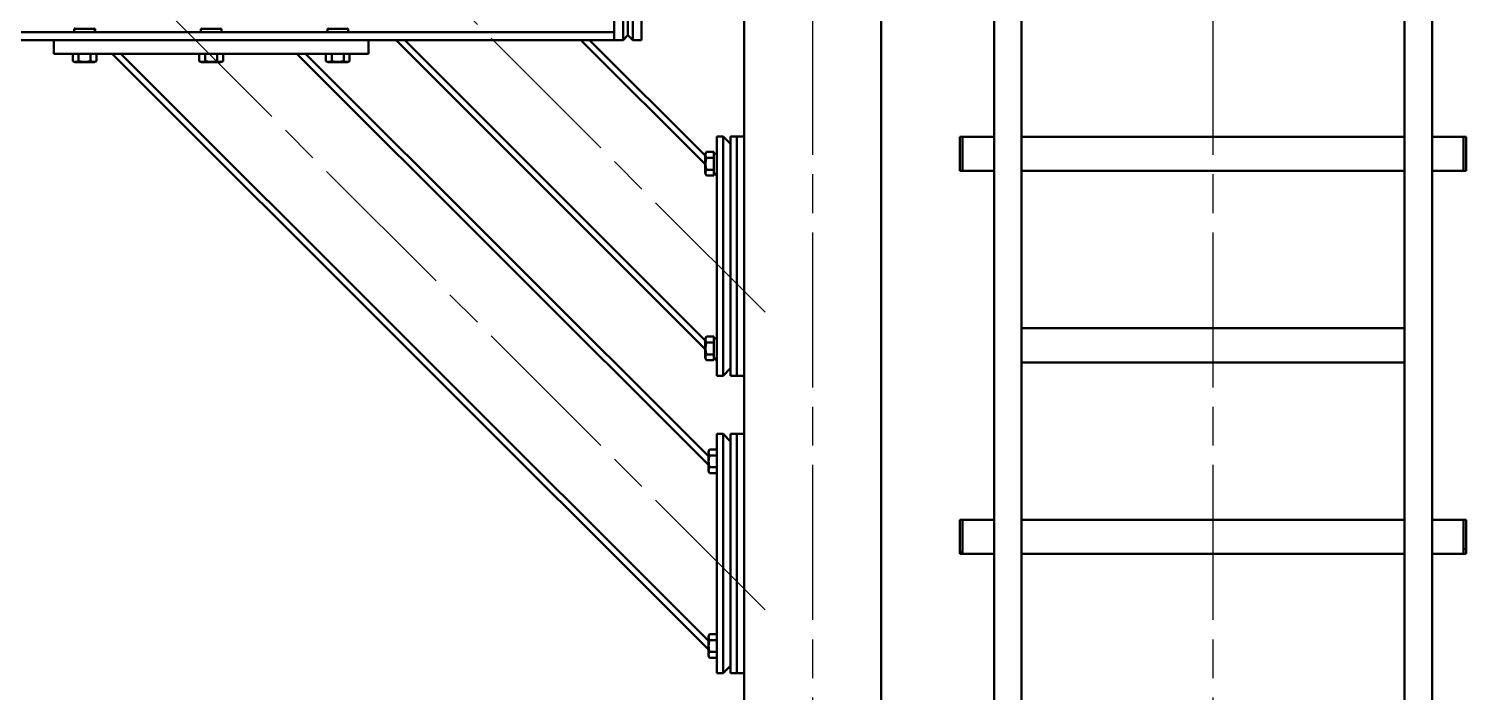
# Model space of a CAD drawing. Header units: millimetres. Extents: x 0 to 25230, y 0 to 17820.
# Drawn here: x 14417 to 15992, y 5060 to 5788 of the extents above; entities that cross this region are included whole.
import ezdxf

# ---------------------------------------------------------------- set-up
doc = ezdxf.new("R2010")
doc.units = ezdxf.units.MM
doc.header["$LTSCALE"] = 30
doc.linetypes.add('CHAIN', pattern=[0.7087, 0.4724, -0.0591, 0.1181, -0.0591])
for name, color, linetype, lineweight in [('Видимый контур (ГОСТ)', 7, 'Continuous', 50), ('Осевая линия (ГОСТ)', 7, 'Continuous', 25), ('Штриховка (ГОСТ)', 7, 'Continuous', 18)]:
    doc.layers.add(name, color=color, linetype=linetype, lineweight=lineweight)
pattern_1 = [(135.0002, (0, 0), (-67.3517, -67.35217), [])]
pattern_2 = [(60, (0, 0), (-82.4889, 47.62503), [])]

msp = doc.modelspace()

# ---------------------------------------------------------------- hatches: boundary and pattern name
at = {"layer": 'Штриховка (ГОСТ)'}
h = msp.add_hatch(dxfattribs=at)
h.set_pattern_fill('ANSI31', color=256, scale=762, angle=90.0002105, style=0)
h.set_pattern_definition(pattern_1)
h.paths.add_polyline_path([(15437.0538, 5631.9434), (15440.0538, 5631.9434), (15440.0538, 5669.4434), (15437.0538, 5669.4434)])
h = msp.add_hatch(dxfattribs=at)
h.set_pattern_fill('ANSI31', color=256, scale=762, angle=90.0002105, style=0)
h.set_pattern_definition(pattern_1)
h.paths.add_polyline_path([(15989.0538, 5669.4434), (15989.0538, 5631.9434), (15992.0538, 5631.9434), (15992.0538, 5669.4434)])
h = msp.add_hatch(dxfattribs=at)
h.set_pattern_fill('ANSI31', color=256, scale=762, angle=14.9999778, style=0)
h.set_pattern_definition(pattern_2)
h.paths.add_polyline_path([(15437.0538, 5211.9434), (15440.0538, 5211.9434), (15440.0538, 5249.4434), (15437.0538, 5249.4434)])
h = msp.add_hatch(dxfattribs=at)
h.set_pattern_fill('ANSI31', color=256, scale=762, angle=14.9999778, style=0)
h.set_pattern_definition(pattern_2)
h.paths.add_polyline_path([(15989.0538, 5249.4434), (15989.0538, 5211.9434), (15992.0538, 5211.9434), (15992.0538, 5249.4434)])

# ---------------------------------------------------------------- linework, layer by layer
at = {"layer": 'Видимый контур (ГОСТ)'}
for p, q in [((15504.5542, 3174.5684), (15504.5542, 6365.1473)), ((15924.5542, 3174.5684), (15924.5542, 6365.1473)), ((15474.5542, 3174.5684), (15474.5542, 6358.9895)), ((15954.5542, 3174.5684), (15954.5542, 6358.9896)), ((15200.8042, 3174.5684), (15200.8042, 6086.8184)), ((15350.8042, 3174.5684), (15350.8042, 6086.8184)), ((15058.3042, 5775.5684), (15058.3042, 5966.8184)), ((15068.0542, 5966.8184), (15068.0542, 5775.5684)), ((15073.3042, 5961.5684), (15073.3042, 5780.8184)), ((15073.3042, 5780.8184), (15073.3042, 5961.5684)), ((15078.5542, 5775.5684), (15078.5542, 5966.8184)), ((15088.3042, 5966.8184), (15088.3042, 5775.5684)), ((15058.3042, 5784.1934), (10168.3042, 5784.1934)), ((14466.3667, 5787.9434), (14489.0444, 5787.9434)), ((14466.3667, 5784.1934), (14466.3667, 5787.9434)), ((14467.6792, 5787.9434), (14466.5542, 5788.593)), ((14487.9292, 5787.9434), (14489.0542, 5788.593)), ((14489.0444, 5787.9434), (14489.2251, 5787.9434)), ((14489.2251, 5787.9434), (14489.2417, 5787.9434)), ((14489.2417, 5786.2541), (14489.2417, 5787.9434)), ((14605.1167, 5787.9434), (14627.7944, 5787.9434)), ((14605.1167, 5784.1934), (14605.1167, 5787.9434)), ((14606.4292, 5787.9434), (14605.3042, 5788.593)), ((14626.6792, 5787.9434), (14627.8042, 5788.593)), ((14627.7944, 5787.9434), (14627.9751, 5787.9434)), ((14627.9751, 5787.9434), (14627.9917, 5787.9434)), ((14627.9917, 5786.2541), (14627.9917, 5787.9434)), ((14743.8667, 5787.9434), (14766.5444, 5787.9434)), ((14743.8667, 5784.1934), (14743.8667, 5787.9434)), ((14745.1792, 5787.9434), (14744.0542, 5788.593)), ((14765.4292, 5787.9434), (14766.5542, 5788.593)), ((14766.5444, 5787.9434), (14766.7251, 5787.9434)), ((14766.7251, 5787.9434), (14766.7417, 5787.9434)), ((14766.7417, 5786.2541), (14766.7417, 5787.9434)), ((15058.3042, 5775.5684), (10168.3042, 5775.5684)), ((14444.0542, 5775.5684), (14444.0542, 5760.5684)), ((14789.0542, 5775.5684), (14444.0542, 5775.5684)), ((14789.0542, 5775.5684), (14789.0542, 5760.5684)), ((15158.0542, 5436.6558), (14819.1416, 5775.5684)), ((15158.0542, 5446.2018), (14828.6875, 5775.5684)), ((15158.0542, 5639.2419), (15021.7277, 5775.5684)), ((15158.0542, 5648.7879), (15031.2736, 5775.5684)), ((15068.0542, 5775.5684), (15058.3042, 5775.5684)), ((15073.3042, 5780.8184), (15068.0542, 5775.5684)), ((15073.3042, 5780.8184), (15078.5542, 5775.5684)), ((15078.5542, 5775.5684), (15088.3042, 5775.5684)), ((14789.0542, 5760.5684), (14444.0542, 5760.5684)), ((14464.8138, 5752.523), (14464.8138, 5760.5684)), ((14467.1167, 5751.1934), (14464.8138, 5752.523)), ((14488.4917, 5751.1934), (14467.1167, 5751.1934)), ((14471.309, 5752.523), (14471.309, 5760.5684)), ((14484.2994, 5752.523), (14484.2994, 5760.5684)), ((14488.4917, 5751.1934), (14490.7945, 5752.523)), ((14490.7945, 5752.523), (14490.7945, 5760.5684)), ((15161.4292, 5107.0308), (14507.8916, 5760.5684)), ((15161.4292, 5116.5768), (14517.4375, 5760.5684)), ((14603.5638, 5752.523), (14603.5638, 5760.5684)), ((14605.8667, 5751.1934), (14603.5638, 5752.523)), ((14627.2417, 5751.1934), (14605.8667, 5751.1934)), ((14610.059, 5752.523), (14610.059, 5760.5684)), ((14623.0494, 5752.523), (14623.0494, 5760.5684)), ((14627.2417, 5751.1934), (14629.5445, 5752.523)), ((14629.5445, 5752.523), (14629.5445, 5760.5684)), ((15161.4292, 5309.6169), (14710.4776, 5760.5684)), ((15161.4292, 5319.1629), (14720.0236, 5760.5684)), ((14742.3138, 5752.523), (14742.3138, 5760.5684)), ((14744.6167, 5751.1934), (14742.3138, 5752.523)), ((14765.9917, 5751.1934), (14744.6167, 5751.1934)), ((14748.809, 5752.523), (14748.809, 5760.5684)), ((14761.7994, 5752.523), (14761.7994, 5760.5684)), ((14765.9917, 5751.1934), (14768.2945, 5752.523)), ((14768.2945, 5752.523), (14768.2945, 5760.5684)), ((15170.8042, 5669.8184), (15177.5542, 5669.8184)), ((15170.8042, 5407.3184), (15170.8042, 5669.8184)), ((15185.8042, 5661.5684), (15177.5542, 5669.8184)), ((15177.5542, 5669.8184), (15177.5542, 5407.3184)), ((15185.8042, 5407.3184), (15185.8042, 5669.8184)), ((15185.8042, 5669.8184), (15192.5542, 5669.8184)), ((15200.8042, 5669.8184), (15192.5542, 5669.8184)), ((15192.5542, 5669.8184), (15192.5542, 5407.3184)), ((15440.0538, 5669.4434), (15437.0538, 5669.4434)), ((15437.0538, 5669.4434), (15437.0538, 5631.9434)), ((15440.0538, 5631.9434), (15440.0538, 5669.4434)), ((15440.0542, 5669.4434), (15474.5542, 5669.4434)), ((15440.0542, 5669.4434), (15440.0542, 5666.0684)), ((15440.0542, 5635.3184), (15440.0542, 5666.0684)), ((15924.5542, 5669.4434), (15504.5542, 5669.4434)), ((15989.0538, 5669.4434), (15954.5542, 5669.4434)), ((15989.0538, 5669.4434), (15989.0538, 5631.9434)), ((15992.0538, 5669.4434), (15989.0538, 5669.4434)), ((15992.0538, 5631.9434), (15992.0538, 5669.4434)), ((15158.0542, 5650.5059), (15159.3837, 5652.8088)), ((15158.0542, 5629.1309), (15158.0542, 5650.5059)), ((15159.3837, 5652.8088), (15167.4292, 5652.8088)), ((15159.3837, 5646.3136), (15167.4292, 5646.3136)), ((15167.4292, 5652.8088), (15167.4292, 5646.3136)), ((15168.9496, 5650.8809), (15167.4292, 5650.8809)), ((15167.4292, 5646.3136), (15167.4292, 5633.3233)), ((15158.0542, 5629.1309), (15159.3837, 5626.8281)), ((15159.3837, 5633.3233), (15167.4292, 5633.3233)), ((15159.3837, 5626.8281), (15167.4292, 5626.8281)), ((15167.4292, 5633.3233), (15167.4292, 5626.8281)), ((15170.8042, 5628.7559), (15167.4292, 5628.7559)), ((15170.8042, 5626.4919), (15168.5402, 5628.7559)), ((15437.0538, 5631.9434), (15440.0538, 5631.9434)), ((15440.0542, 5635.3184), (15440.0542, 5631.9434)), ((15440.0542, 5631.9434), (15474.5542, 5631.9434)), ((15924.5542, 5631.9434), (15504.5542, 5631.9434)), ((15989.0538, 5631.9434), (15954.5542, 5631.9434)), ((15989.0538, 5631.9434), (15992.0538, 5631.9434)), ((15924.5542, 5459.4434), (15504.5542, 5459.4434)), ((15158.0542, 5448.0059), (15159.3837, 5450.3088)), ((15158.0542, 5426.6309), (15158.0542, 5448.0059)), ((15159.3837, 5450.3088), (15167.4292, 5450.3088)), ((15159.3837, 5443.8136), (15167.4292, 5443.8136)), ((15167.4292, 5450.3088), (15167.4292, 5443.8136)), ((15168.9496, 5448.3809), (15167.4292, 5448.3809)), ((15167.4292, 5443.8136), (15167.4292, 5430.8233)), ((15158.0542, 5426.6309), (15159.3837, 5424.3281)), ((15159.3837, 5430.8233), (15167.4292, 5430.8233)), ((15159.3837, 5424.3281), (15167.4292, 5424.3281)), ((15167.4292, 5430.8233), (15167.4292, 5424.3281)), ((15170.8042, 5426.2559), (15167.4292, 5426.2559)), ((15170.8042, 5423.9058), (15168.4541, 5426.2559)), ((15924.5542, 5421.9434), (15504.5542, 5421.9434)), ((15170.8042, 5407.3184), (15177.5542, 5407.3184)), ((15185.8042, 5415.5684), (15177.5542, 5407.3184)), ((15185.8042, 5407.3184), (15192.5542, 5407.3184)), ((15192.5542, 5407.3184), (15200.8042, 5407.3184)), ((15170.8042, 5343.5684), (15177.5542, 5343.5684)), ((15170.8042, 5081.0684), (15170.8042, 5343.5684)), ((15185.8042, 5335.3184), (15177.5542, 5343.5684)), ((15177.5542, 5343.5684), (15177.5542, 5081.0684)), ((15185.8042, 5081.0684), (15185.8042, 5343.5684)), ((15185.8042, 5343.5684), (15192.5542, 5343.5684)), ((15200.8042, 5343.5684), (15192.5542, 5343.5684)), ((15192.5542, 5343.5684), (15192.5542, 5081.0684)), ((15161.4292, 5324.2559), (15162.7587, 5326.5588)), ((15162.7587, 5326.5588), (15170.8042, 5326.5588)), ((15161.4292, 5302.8809), (15161.4292, 5324.2559)), ((15162.7587, 5320.0636), (15170.8042, 5320.0636)), ((15161.4292, 5302.8809), (15162.7587, 5300.5781)), ((15162.7587, 5307.0733), (15170.8042, 5307.0733)), ((15162.7587, 5300.5781), (15170.8042, 5300.5781)), ((15170.8042, 5300.2419), (15170.468, 5300.5781)), ((15440.0538, 5249.4434), (15437.0538, 5249.4434)), ((15437.0538, 5249.4434), (15437.0538, 5211.9434)), ((15440.0538, 5211.9434), (15440.0538, 5249.4434)), ((15440.0542, 5249.4434), (15474.5542, 5249.4434)), ((15440.0542, 5249.4434), (15440.0542, 5246.0684)), ((15924.5542, 5249.4434), (15504.5542, 5249.4434)), ((15989.0538, 5249.4434), (15954.5542, 5249.4434)), ((15989.0538, 5249.4434), (15989.0538, 5211.9434)), ((15992.0538, 5249.4434), (15989.0538, 5249.4434)), ((15992.0538, 5211.9434), (15992.0538, 5249.4434)), ((15440.0542, 5215.3184), (15440.0542, 5246.0684)), ((15440.0542, 5215.3184), (15440.0542, 5211.9434)), ((15437.0538, 5211.9434), (15440.0538, 5211.9434)), ((15440.0542, 5211.9434), (15474.5542, 5211.9434)), ((15924.5542, 5211.9434), (15504.5542, 5211.9434)), ((15989.0538, 5211.9434), (15954.5542, 5211.9434)), ((15989.0538, 5211.9434), (15992.0538, 5211.9434)), ((15161.4292, 5121.7559), (15162.7587, 5124.0588)), ((15161.4292, 5100.3809), (15161.4292, 5121.7559)), ((15162.7587, 5124.0588), (15170.8042, 5124.0588)), ((15162.7587, 5117.5636), (15170.8042, 5117.5636)), ((15162.7587, 5104.5733), (15170.8042, 5104.5733)), ((15161.4292, 5100.3809), (15162.7587, 5098.0781)), ((15162.7587, 5098.0781), (15170.8042, 5098.0781)), ((15170.8042, 5097.6558), (15170.3819, 5098.0781)), ((15185.8042, 5089.3184), (15177.5542, 5081.0684)), ((15170.8042, 5081.0684), (15177.5542, 5081.0684)), ((15185.8042, 5081.0684), (15192.5542, 5081.0684)), ((15192.5542, 5081.0684), (15200.8042, 5081.0684))]:
    msp.add_line(p, q, dxfattribs=at)
for centre, major_axis, start_param, end_param in [((14477.8042, 5782.1328), (0, -31.4243), 1.636417182, 1.756774852), ((14477.8042, 5786.2541), (0, -31.4243), 1.505175471, 1.62458299), ((14616.5542, 5782.1328), (0, -31.4243), 1.636417182, 1.756774852), ((14616.5542, 5786.2541), (0, -31.4243), 1.505175471, 1.62458299), ((14755.3042, 5782.1328), (0, -31.4243), 1.636417182, 1.756774852), ((14755.3042, 5786.2541), (0, -31.4243), 1.505175471, 1.62458299), ((15168.9496, 5639.8184), (30.394, 0), 1.509741452, 1.620842032), ((15172.6587, 5639.8184), (30.394, 0), 1.631851201, 1.743715499), ((15168.9496, 5437.3184), (30.394, 0), 1.509741452, 1.620842032), ((15172.6587, 5437.3184), (30.394, 0), 1.631851201, 1.743715499)]:
    msp.add_ellipse(centre, major_axis=major_axis, ratio=0.363970234, start_param=start_param, end_param=end_param, dxfattribs=at)
for points in [[(14471.309, 5752.523), (14468.0614, 5750.648), (14464.8138, 5752.523)], [(14484.2994, 5752.523), (14477.8042, 5750.648), (14471.309, 5752.523)], [(14490.7945, 5752.523), (14487.5469, 5750.648), (14484.2994, 5752.523)], [(14610.059, 5752.523), (14606.8114, 5750.648), (14603.5638, 5752.523)], [(14623.0494, 5752.523), (14616.5542, 5750.648), (14610.059, 5752.523)], [(14629.5445, 5752.523), (14626.2969, 5750.648), (14623.0494, 5752.523)], [(14748.809, 5752.523), (14745.5614, 5750.648), (14742.3138, 5752.523)], [(14761.7994, 5752.523), (14755.3042, 5750.648), (14748.809, 5752.523)], [(14768.2945, 5752.523), (14765.0469, 5750.648), (14761.7994, 5752.523)], [(15159.3837, 5646.3136), (15157.5087, 5649.5612), (15159.3837, 5652.8088)], [(15159.3837, 5633.3233), (15157.5087, 5639.8184), (15159.3837, 5646.3136)], [(15159.3837, 5626.8281), (15157.5087, 5630.0757), (15159.3837, 5633.3233)], [(15159.3837, 5443.8136), (15157.5087, 5447.0612), (15159.3837, 5450.3088)], [(15159.3837, 5430.8233), (15157.5087, 5437.3184), (15159.3837, 5443.8136)], [(15159.3837, 5424.3281), (15157.5087, 5427.5757), (15159.3837, 5430.8233)], [(15162.7587, 5320.0636), (15160.8837, 5323.3112), (15162.7587, 5326.5588)], [(15162.7587, 5307.0733), (15160.8837, 5313.5684), (15162.7587, 5320.0636)], [(15162.7587, 5300.5781), (15160.8837, 5303.8257), (15162.7587, 5307.0733)], [(15162.7587, 5117.5636), (15160.8837, 5120.8112), (15162.7587, 5124.0588)], [(15162.7587, 5104.5733), (15160.8837, 5111.0684), (15162.7587, 5117.5636)], [(15162.7587, 5098.0781), (15160.8837, 5101.3257), (15162.7587, 5104.5733)]]:
    msp.add_rational_spline(points, [1.16025403784, 1.33974596216, 1.16025403784], degree=2, dxfattribs=at)
at = {"layer": 'Осевая линия (ГОСТ)', "linetype": 'CHAIN', "ltscale": 11.993792}
for p, q in [((15714.5542, 3099.5684), (15714.5542, 6433.9896)), ((15275.8042, 3099.5684), (15275.8042, 6161.8184)), ((15223.8372, 5476.9388), (14560.9246, 6139.8515)), ((15223.8372, 5150.6888), (14560.9246, 5813.6015))]:
    msp.add_line(p, q, dxfattribs=at)

doc.saveas('drawing.dxf')
